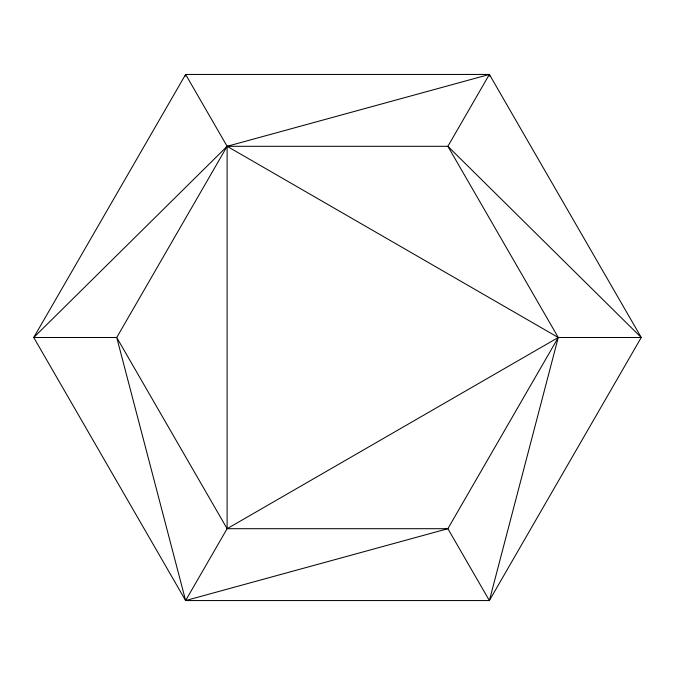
<?xml version="1.0" encoding="UTF-8"?>
<svg xmlns="http://www.w3.org/2000/svg" width="675" height="675" viewBox="0 0 675 675"><rect width="100%" height="100%" fill="white"/><g stroke="black" fill="none" stroke-linecap="round" stroke-linejoin="round"><path stroke-width="1.01" d="M185.093 76.486L185.625 74.444L489.375 74.444L641.25 337.5L489.375 600.556L185.625 600.556L33.75 337.5L185.625 74.444L227.121 146.306L558.267 337.5L641.25 337.5L447.879 146.306L227.121 146.306L33.75 337.5L116.733 337.5L227.121 146.306L489.375 74.444L489.907 76.486M185.625 600.556L447.879 528.694L489.375 600.556L558.267 337.5L447.879 528.694L227.121 528.694L116.733 337.5L185.625 600.556L227.121 528.694L558.267 337.5L447.879 146.306L489.375 74.444M227.121 146.306L227.121 528.694"/></g></svg>
